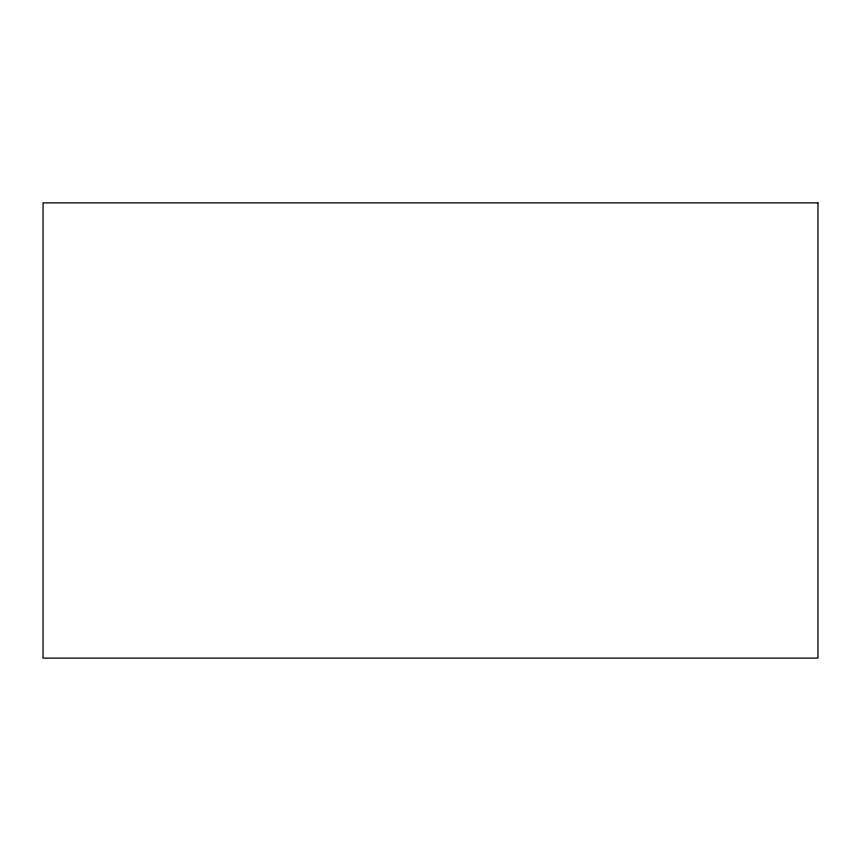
<?xml version="1.0" encoding="UTF-8"?>
<svg xmlns="http://www.w3.org/2000/svg" width="861" height="861" viewBox="0 0 861 861"><rect width="100%" height="100%" fill="white"/><g stroke="black" fill="none" stroke-linecap="round" stroke-linejoin="round"><path stroke-width="1.29" d="M817.95 202.873L43.05 202.873L43.05 658.127L817.95 658.127L817.95 202.873"/></g></svg>
